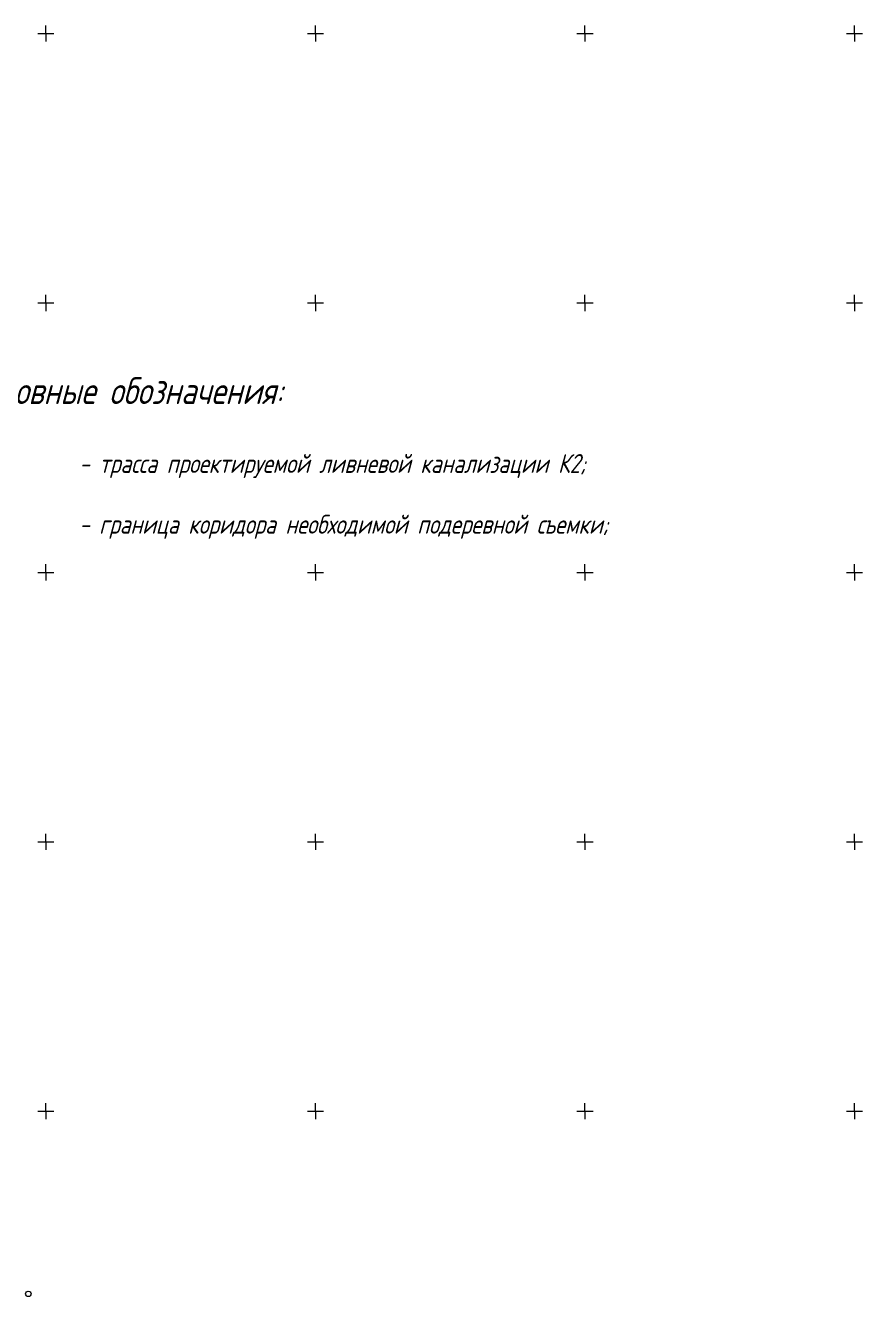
# Model space of a CAD drawing. Header units: metres. Extents: x 1687 to 3282, y 1191 to 1671.
# Drawn here: x 1984.8 to 2140.1, y 1411 to 1646.9 of the extents above; entities that cross this region are included whole.
import ezdxf

# ---------------------------------------------------------------- set-up
doc = ezdxf.new("R2010")
doc.units = ezdxf.units.M
doc.layers.add('31252100', color=7, linetype='Continuous', lineweight=18, transparency=0.65)
doc.layers.add('Grid', color=7, linetype='Continuous', lineweight=18, transparency=0.65)
doc.layers.add('Текст_свой', color=7, linetype='Continuous')
doc.styles.get("Standard").update_dxf_attribs({"font": 'GOST_0.TTF', "oblique": 15})

# ---------------------------------------------------------------- blocks, each defined once
blk = doc.blocks.new('31252100a')
blk.add_circle((0, 0), 1)
blk = doc.blocks.new('GRID')
at = {"layer": 'Grid', "color": 104}
blk.add_line((-1.5, 0), (1.5, 0), dxfattribs=at)
for points in [[(0, 0), (0, 1.5)], [(0, 0), (0, -1.5)]]:
    blk.add_lwpolyline(points, dxfattribs=at)

msp = doc.modelspace()

# ---------------------------------------------------------------- block references
at = {"layer": '31252100', "color": 7, "xscale": 0.5, "yscale": 0.5, "zscale": 0.5}
msp.add_blockref('31252100a', (1985.298, 1411.525), dxfattribs=at)
at = {"layer": 'Grid', "color": 7, "linetype": 'Continuous'}
for p in [(1988.559, 1645.422), (2038.559, 1645.422), (2088.559, 1645.422), (2138.559, 1645.422), (1988.559, 1595.422), (2038.559, 1595.422), (2088.559, 1595.422), (2138.559, 1595.422), (1988.559, 1545.422), (2038.559, 1545.422), (2088.559, 1545.422), (2138.559, 1545.422), (1988.559, 1495.422), (2038.559, 1495.422), (2088.559, 1495.422), (2138.559, 1495.422), (1988.559, 1445.422), (2038.559, 1445.422), (2088.559, 1445.422), (2138.559, 1445.422)]:
    msp.add_blockref('GRID', p, dxfattribs=at)

# ---------------------------------------------------------------- texts
at = {"layer": 'Текст_свой'}
for s, insert, char_height, attachment_point in [('Условные обозначения:', (2003.867, 1579.15), 5, 5), ('- трасса проектируемой ливневой канализации К2;', (1994.721, 1567.375), 3.5, 1), ('- граница коридора необходимой подеревной съемки;', (1994.721, 1556.101), 3.5, 1)]:
    msp.add_mtext_dynamic_manual_height_columns(s, width=250.73345, gutter_width=12.5, heights=[0], dxfattribs=dict(at, insert=insert, char_height=char_height, attachment_point=attachment_point))

doc.saveas('drawing.dxf')
